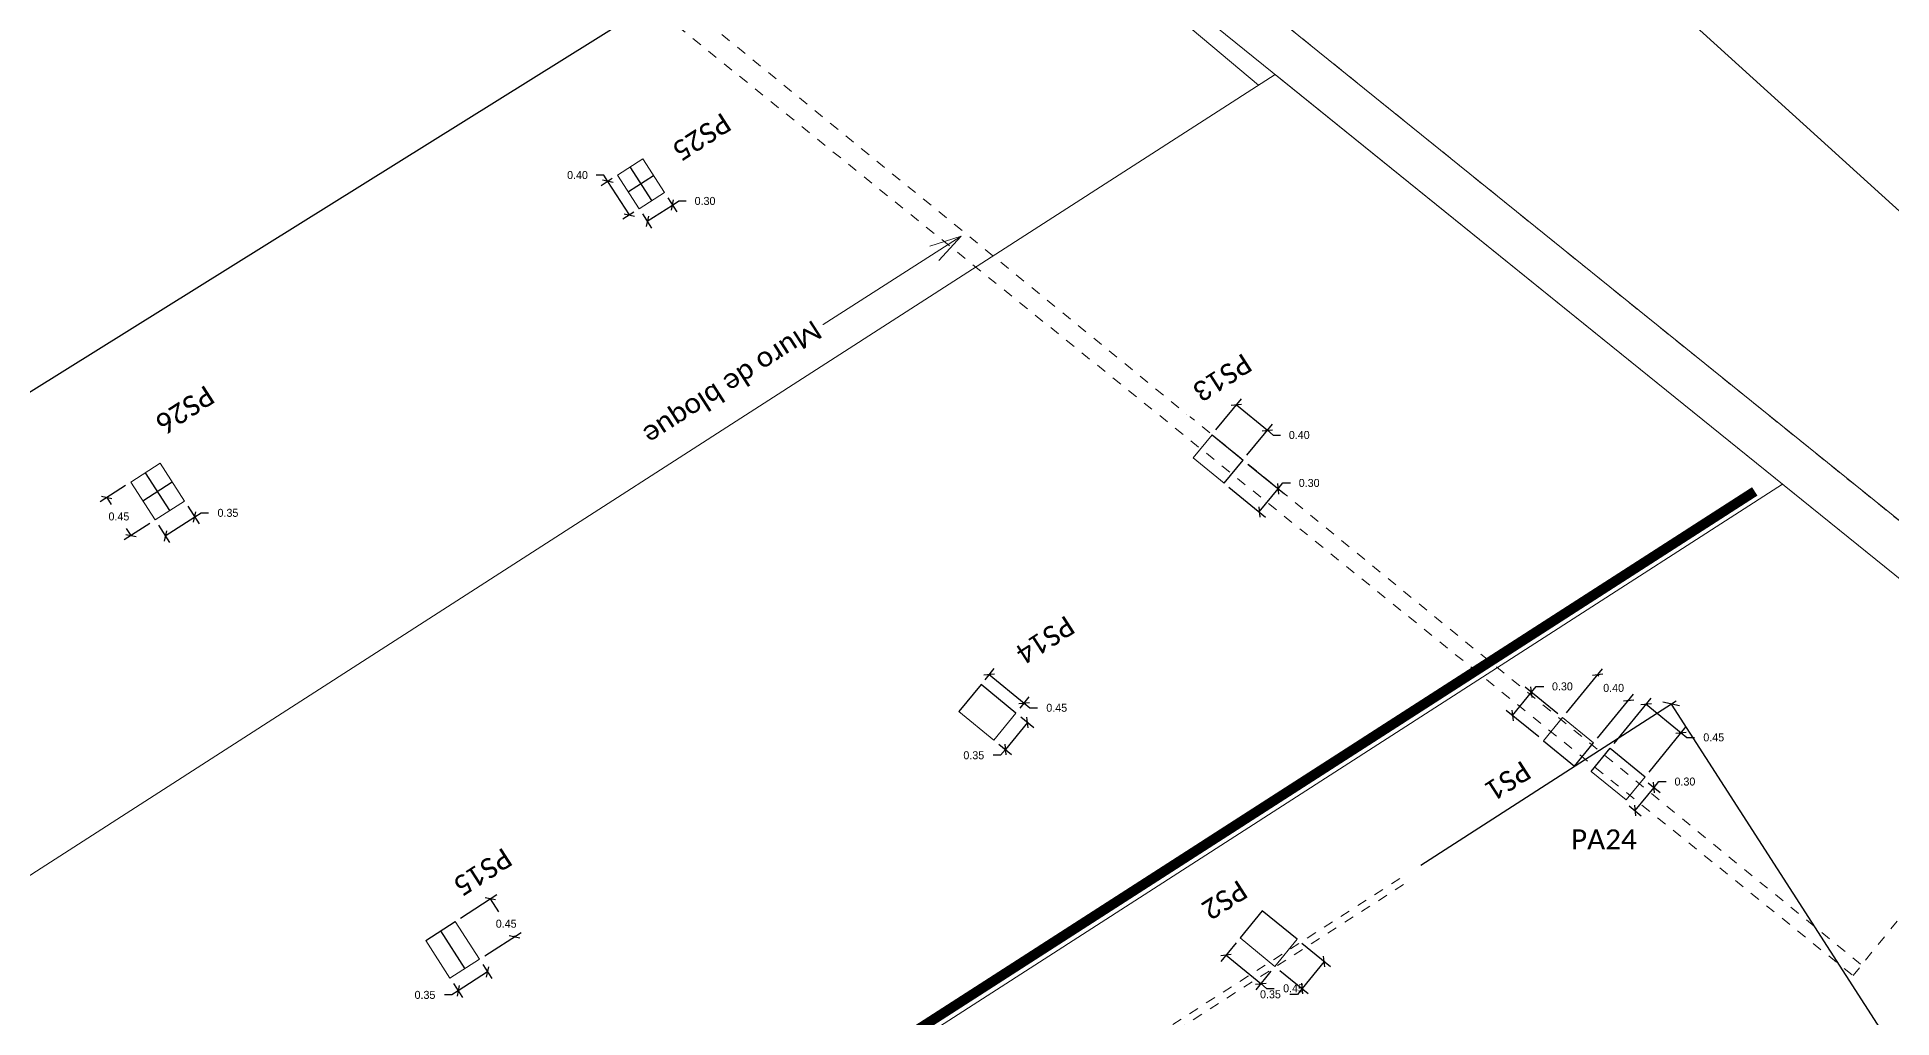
# Model space of a CAD drawing. Header units: metres. Extents: x 448 to 592, y 494 to 631.
# Drawn here: x 552.99 to 571.53, y 563.23 to 573.04 of the extents above; entities that cross this region are included whole.
import ezdxf

# ---------------------------------------------------------------- set-up
doc = ezdxf.new("R2010")
doc.units = ezdxf.units.M
doc.linetypes.add('CYPE_RAYAPUNTO', pattern=[0.4125, 0.2025, -0.105, 0, -0.105])
doc.linetypes.add('Trazo general', pattern=[0.001875, 0.00125, -0.000625])
for name, color, linetype, lineweight, true_color in [('0-AR-TXT-1', 5, 'Continuous', 5, 0x0000ff), ('0-AR-TXT-2', 7, 'Continuous', 5, 0xae3800), ('00-AUX-6', 5, 'Trazo general', 5, 0x0000ff), ('00-AUX-7', 7, 'Continuous', 25, 0xff8000), ('CS-COTAS-2', 7, 'Continuous', 5, 0x544282)]:
    doc.layers.add(name, color=color, linetype=linetype, lineweight=lineweight, true_color=true_color)
for name, color, linetype, lineweight in [('00-AUX-1', 7, 'Trazo general', 5), ('00-AUX-2', 7, 'Continuous', 5), ('1-AR-PILARES', 7, 'Continuous', 5), ('1-AR-VISTA', 7, 'Continuous', 5), ('SECC_COTAS', 255, 'Continuous', 9)]:
    doc.layers.add(name, color=color, linetype=linetype, lineweight=lineweight)
doc.styles.add('Calibri', font='calibri.ttf', dxfattribs={"height": 0.2})
doc.styles.add('Calibri_1', font='calibri.ttf', dxfattribs={"height": 0.15})
doc.dimstyles.new('AIC_replanteo', dxfattribs={"dimscale": 0.3048, "dimtxt": 0.176602, "dimasz": 0.393701, "dimexe": 0.19685, "dimexo": 0.492126, "dimgap": 0.032808, "dimtad": 1, "dimrnd": 0.01, "dimzin": 0, "dimdsep": 46, "dimtxsty": 'Calibri_1', "dimblk1": 'OBLIQUE', "dimblk2": 'OBLIQUE', "dimsah": 1, "dimcen": 0.09, "dimazin": 0, "dimtfac": 1, "dimtdec": 4, "dimtix": 1, "dimtmove": 0, "dimatfit": 3, "dimfxl": 1, "dimtvp": 1, "dimtolj": 1, "dimtzin": 0, "dimarcsym": 2})
doc.dimstyles.get("Standard").update_dxf_attribs({"dimtxt": 0.18, "dimasz": 0.18, "dimexe": 0.18, "dimexo": 0.0625, "dimgap": 0.09, "dimtad": 0, "dimtih": 1, "dimtoh": 1, "dimzin": 0, "dimdsep": 46, "dimtxsty": 'Standard', "dimcen": 0.09, "dimadec": 0, "dimazin": 0, "dimtfac": 1, "dimtdec": 4, "dimtofl": 0, "dimtmove": 0, "dimatfit": 3, "dimfxl": 1, "dimtolj": 1, "dimtzin": 0, "dimarcsym": 0})

# ---------------------------------------------------------------- blocks, each defined once
blk = doc.blocks.new('_Oblique')
at = {"color": 0, "linetype": 'ByBlock', "lineweight": -2}
blk.add_line((-0.5, -0.5), (0.5, 0.5), dxfattribs=at)
blk = doc.blocks.new('*D252')
at = {"layer": 'CS-COTAS-2', "color": 0, "lineweight": -2, "transparency": 16777216}
for p, q in [((566.821, 564.754), (569.375, 566.397)), ((569.324, 566.365), (578.522, 552.068)), ((578.467, 552.033), (578.472, 552.035))]:
    blk.add_line(p, q, dxfattribs=at)
at = {"layer": 'Defpoints', "color": 0, "transparency": 16777216}
for p in [(566.694, 564.673), (578.522, 552.068), (578.593, 552.114)]:
    blk.add_point(p, dxfattribs=at)
at = {"layer": 'CS-COTAS-2', "color": 0, "lineweight": -2, "transparency": 16777216, "xscale": 0.12, "yscale": 0.12, "zscale": 0.12}
for p, rotation in [((569.324, 566.365), 122.7553275663534), ((578.522, 552.068), 302.7553275663534)]:
    blk.add_blockref('_Oblique', p, dxfattribs=dict(at, rotation=rotation))
at = {"layer": 'CS-COTAS-2', "color": 0, "transparency": 16777216, "insert": (573.996, 559.263), "char_height": 0.15, "width": 0.65661, "attachment_point": 5, "rotation": 302.7553, "style": 'Calibri_1'}
blk.add_mtext('\\A1;17.00', dxfattribs=at)
blk = doc.blocks.new('*D396')
at = {"layer": 'Defpoints', "color": 0, "transparency": 16777216}
for p in [(565.013, 564.025), (565.221, 563.569), (565.362, 563.741)]:
    blk.add_point(p, dxfattribs=at)
at = {"layer": 'SECC_COTAS', "color": 0, "lineweight": -2, "transparency": 16777216}
for p, q in [((564.974, 563.977), (564.822, 563.791)), ((564.873, 563.853), (565.221, 563.569)), ((565.322, 563.692), (565.171, 563.507)), ((565.221, 563.569), (565.279, 563.521)), ((565.279, 563.521), (565.354, 563.521))]:
    blk.add_line(p, q, dxfattribs=at)
at = {"layer": 'SECC_COTAS', "color": 0, "lineweight": -2, "transparency": 16777216, "xscale": 0.075, "yscale": 0.075, "zscale": 0.075}
for p, rotation in [((564.873, 563.853), 140.7553274132953), ((565.221, 563.569), 320.7553274132953)]:
    blk.add_blockref('_Oblique', p, dxfattribs=dict(at, rotation=rotation))
at = {"layer": 'SECC_COTAS', "color": 0, "transparency": 16777216, "insert": (565.548, 563.521), "char_height": 0.08, "attachment_point": 5}
blk.add_mtext('\\A1;0.45', dxfattribs=at)
blk = doc.blocks.new('*D397')
at = {"layer": 'Defpoints', "color": 0, "transparency": 16777216}
for p in [(565.583, 564.012), (565.362, 563.741), (565.633, 563.519)]:
    blk.add_point(p, dxfattribs=at)
at = {"layer": 'SECC_COTAS', "color": 0, "lineweight": -2, "transparency": 16777216}
for p, q in [((565.632, 563.972), (565.916, 563.739)), ((565.854, 563.79), (565.633, 563.519)), ((565.41, 563.701), (565.695, 563.468)), ((565.586, 563.461), (565.511, 563.461)), ((565.633, 563.519), (565.586, 563.461))]:
    blk.add_line(p, q, dxfattribs=at)
at = {"layer": 'SECC_COTAS', "color": 0, "lineweight": -2, "transparency": 16777216, "xscale": 0.075, "yscale": 0.075, "zscale": 0.075}
for p, rotation in [((565.854, 563.79), 50.75532741329277), ((565.633, 563.519), 230.7553274132928)]:
    blk.add_blockref('_Oblique', p, dxfattribs=dict(at, rotation=rotation))
at = {"layer": 'SECC_COTAS', "color": 0, "transparency": 16777216, "insert": (565.317, 563.461), "char_height": 0.08, "attachment_point": 5}
blk.add_mtext('\\A1;0.35', dxfattribs=at)
blk = doc.blocks.new('*D400')
at = {"layer": 'Defpoints', "color": 0, "transparency": 16777216}
for p in [(564.733, 569.059), (565.286, 569.104), (565.043, 568.806)]:
    blk.add_point(p, dxfattribs=at)
at = {"layer": 'SECC_COTAS', "color": 0, "lineweight": -2, "transparency": 16777216}
for p, q in [((564.772, 569.107), (565.027, 569.419)), ((564.976, 569.357), (565.286, 569.104)), ((565.082, 568.854), (565.336, 569.165)), ((565.286, 569.104), (565.344, 569.056)), ((565.344, 569.056), (565.419, 569.056))]:
    blk.add_line(p, q, dxfattribs=at)
at = {"layer": 'SECC_COTAS', "color": 0, "lineweight": -2, "transparency": 16777216, "xscale": 0.075, "yscale": 0.075, "zscale": 0.075}
for p, rotation in [((564.976, 569.357), 140.7553274132883), ((565.286, 569.104), 320.7553274132883)]:
    blk.add_blockref('_Oblique', p, dxfattribs=dict(at, rotation=rotation))
at = {"layer": 'SECC_COTAS', "color": 0, "transparency": 16777216, "insert": (565.605, 569.056), "char_height": 0.08, "attachment_point": 5}
blk.add_mtext('\\A1;0.40', dxfattribs=at)
blk = doc.blocks.new('*D401')
at = {"layer": 'Defpoints', "color": 0, "transparency": 16777216}
for p in [(565.043, 568.806), (564.853, 568.574), (565.395, 568.518)]:
    blk.add_point(p, dxfattribs=at)
at = {"layer": 'SECC_COTAS', "color": 0, "lineweight": -2, "transparency": 16777216}
for p, q in [((565.091, 568.766), (565.457, 568.468)), ((565.395, 568.518), (565.442, 568.576)), ((565.442, 568.576), (565.517, 568.576)), ((564.901, 568.534), (565.267, 568.235)), ((565.205, 568.286), (565.395, 568.518))]:
    blk.add_line(p, q, dxfattribs=at)
at = {"layer": 'SECC_COTAS', "color": 0, "lineweight": -2, "transparency": 16777216, "xscale": 0.075, "yscale": 0.075, "zscale": 0.075}
for p, rotation in [((565.395, 568.518), 50.7553274132928), ((565.205, 568.286), 230.7553274132928)]:
    blk.add_blockref('_Oblique', p, dxfattribs=dict(at, rotation=rotation))
at = {"layer": 'SECC_COTAS', "color": 0, "transparency": 16777216, "insert": (565.704, 568.576), "char_height": 0.08, "attachment_point": 5}
blk.add_mtext('\\A1;0.30', dxfattribs=at)
blk = doc.blocks.new('*D323')
at = {"layer": 'Defpoints', "color": 0, "transparency": 16777216}
for p in [(562.425, 566.56), (562.854, 566.374), (562.773, 566.275)]:
    blk.add_point(p, dxfattribs=at)
at = {"layer": 'SECC_COTAS', "color": 0, "lineweight": -2, "transparency": 16777216}
for p, q in [((562.464, 566.608), (562.556, 566.721)), ((562.505, 566.659), (562.854, 566.374)), ((562.813, 566.324), (562.904, 566.436)), ((562.854, 566.374), (562.912, 566.327)), ((562.912, 566.327), (562.987, 566.327))]:
    blk.add_line(p, q, dxfattribs=at)
at = {"layer": 'SECC_COTAS', "color": 0, "lineweight": -2, "transparency": 16777216, "xscale": 0.075, "yscale": 0.075, "zscale": 0.075}
for p, rotation in [((562.505, 566.659), 140.7553274133002), ((562.854, 566.374), 320.7553274133002)]:
    blk.add_blockref('_Oblique', p, dxfattribs=dict(at, rotation=rotation))
at = {"layer": 'SECC_COTAS', "color": 0, "transparency": 16777216, "insert": (563.18, 566.327), "char_height": 0.08, "attachment_point": 5}
blk.add_mtext('\\A1;0.45', dxfattribs=at)
blk = doc.blocks.new('*D324')
at = {"layer": 'Defpoints', "color": 0, "transparency": 16777216}
for p in [(562.773, 566.275), (562.552, 566.004), (562.667, 565.91)]:
    blk.add_point(p, dxfattribs=at)
at = {"layer": 'SECC_COTAS', "color": 0, "lineweight": -2, "transparency": 16777216}
for p, q in [((562.888, 566.181), (562.667, 565.91)), ((562.822, 566.236), (562.95, 566.131)), ((562.619, 565.852), (562.544, 565.852)), ((562.6, 565.965), (562.729, 565.86)), ((562.667, 565.91), (562.619, 565.852))]:
    blk.add_line(p, q, dxfattribs=at)
at = {"layer": 'SECC_COTAS', "color": 0, "lineweight": -2, "transparency": 16777216, "xscale": 0.075, "yscale": 0.075, "zscale": 0.075}
for p, rotation in [((562.888, 566.181), 50.75532741329373), ((562.667, 565.91), 230.7553274132938)]:
    blk.add_blockref('_Oblique', p, dxfattribs=dict(at, rotation=rotation))
at = {"layer": 'SECC_COTAS', "color": 0, "transparency": 16777216, "insert": (562.351, 565.852), "char_height": 0.08, "attachment_point": 5}
blk.add_mtext('\\A1;0.35', dxfattribs=at)
blk = doc.blocks.new('*D325')
at = {"layer": 'Defpoints', "color": 0, "transparency": 16777216}
for p in [(557.165, 564.19), (557.759, 564.037), (557.409, 563.812)]:
    blk.add_point(p, dxfattribs=at)
at = {"layer": 'SECC_COTAS', "color": 0, "lineweight": -2, "transparency": 16777216}
for p, q in [((557.218, 564.224), (557.583, 564.459)), ((557.516, 564.416), (557.599, 564.287)), ((557.461, 563.846), (557.827, 564.081)), ((557.759, 564.037), (557.753, 564.047))]:
    blk.add_line(p, q, dxfattribs=at)
at = {"layer": 'SECC_COTAS', "color": 0, "lineweight": -2, "transparency": 16777216, "xscale": 0.075, "yscale": 0.075, "zscale": 0.075}
for p, rotation in [((557.516, 564.416), 122.7553275662843), ((557.759, 564.037), 302.7553275662843)]:
    blk.add_blockref('_Oblique', p, dxfattribs=dict(at, rotation=rotation))
at = {"layer": 'SECC_COTAS', "color": 0, "transparency": 16777216, "insert": (557.676, 564.167), "char_height": 0.08, "attachment_point": 5}
blk.add_mtext('\\A1;0.45', dxfattribs=at)
blk = doc.blocks.new('*D326')
at = {"layer": 'Defpoints', "color": 0, "transparency": 16777216}
for p in [(557.409, 563.812), (557.114, 563.623), (557.196, 563.496)]:
    blk.add_point(p, dxfattribs=at)
at = {"layer": 'SECC_COTAS', "color": 0, "lineweight": -2, "transparency": 16777216}
for p, q in [((557.443, 563.759), (557.533, 563.618)), ((557.148, 563.57), (557.239, 563.429)), ((557.49, 563.685), (557.196, 563.496)), ((557.133, 563.455), (557.058, 563.455)), ((557.196, 563.496), (557.133, 563.455))]:
    blk.add_line(p, q, dxfattribs=at)
at = {"layer": 'SECC_COTAS', "color": 0, "lineweight": -2, "transparency": 16777216, "xscale": 0.075, "yscale": 0.075, "zscale": 0.075}
for p, rotation in [((557.49, 563.685), 32.75532756627374), ((557.196, 563.496), 212.7553275662737)]:
    blk.add_blockref('_Oblique', p, dxfattribs=dict(at, rotation=rotation))
at = {"layer": 'SECC_COTAS', "color": 0, "transparency": 16777216, "insert": (556.864, 563.455), "char_height": 0.08, "attachment_point": 5}
blk.add_mtext('\\A1;0.35', dxfattribs=at)
blk = doc.blocks.new('*D338')
at = {"layer": 'Defpoints', "color": 0, "transparency": 16777216}
for p in [(559.258, 571.482), (559.339, 571.356), (559.006, 571.32)]:
    blk.add_point(p, dxfattribs=at)
at = {"layer": 'SECC_COTAS', "color": 0, "lineweight": -2, "transparency": 16777216}
for p, q in [((559.087, 571.194), (559.339, 571.356)), ((559.292, 571.43), (559.383, 571.289)), ((559.339, 571.356), (559.402, 571.397)), ((559.402, 571.397), (559.477, 571.397)), ((559.04, 571.267), (559.13, 571.126))]:
    blk.add_line(p, q, dxfattribs=at)
at = {"layer": 'SECC_COTAS', "color": 0, "lineweight": -2, "transparency": 16777216, "xscale": 0.075, "yscale": 0.075, "zscale": 0.075}
for p, rotation in [((559.339, 571.356), 32.75532756624435), ((559.087, 571.194), 212.7553275662444)]:
    blk.add_blockref('_Oblique', p, dxfattribs=dict(at, rotation=rotation))
at = {"layer": 'SECC_COTAS', "color": 0, "transparency": 16777216, "insert": (559.664, 571.397), "char_height": 0.08, "attachment_point": 5}
blk.add_mtext('\\A1;0.30', dxfattribs=at)
blk = doc.blocks.new('*D339')
at = {"layer": 'Defpoints', "color": 0, "transparency": 16777216}
for p in [(558.692, 571.593), (558.789, 571.656), (559.006, 571.32)]:
    blk.add_point(p, dxfattribs=at)
at = {"layer": 'SECC_COTAS', "color": 0, "lineweight": -2, "transparency": 16777216}
for p, q in [((558.651, 571.656), (558.576, 571.656)), ((558.737, 571.622), (558.624, 571.55)), ((558.692, 571.593), (558.651, 571.656)), ((558.908, 571.257), (558.692, 571.593)), ((558.953, 571.286), (558.841, 571.214))]:
    blk.add_line(p, q, dxfattribs=at)
at = {"layer": 'SECC_COTAS', "color": 0, "lineweight": -2, "transparency": 16777216, "xscale": 0.075, "yscale": 0.075, "zscale": 0.075}
for p, rotation in [((558.692, 571.593), 122.7553275662685), ((558.908, 571.257), 302.7553275662685)]:
    blk.add_blockref('_Oblique', p, dxfattribs=dict(at, rotation=rotation))
at = {"layer": 'SECC_COTAS', "color": 0, "transparency": 16777216, "insert": (558.389, 571.656), "char_height": 0.08, "attachment_point": 5}
blk.add_mtext('\\A1;0.40', dxfattribs=at)
blk = doc.blocks.new('*D340')
at = {"layer": 'Defpoints', "color": 0, "transparency": 16777216}
for p in [(554.46, 568.395), (554.166, 568.206), (554.562, 568.236)]:
    blk.add_point(p, dxfattribs=at)
at = {"layer": 'SECC_COTAS', "color": 0, "lineweight": -2, "transparency": 16777216}
for p, q in [((554.268, 568.047), (554.562, 568.236)), ((554.494, 568.343), (554.606, 568.169)), ((554.562, 568.236), (554.625, 568.277)), ((554.625, 568.277), (554.7, 568.277)), ((554.199, 568.153), (554.311, 567.98))]:
    blk.add_line(p, q, dxfattribs=at)
at = {"layer": 'SECC_COTAS', "color": 0, "lineweight": -2, "transparency": 16777216, "xscale": 0.075, "yscale": 0.075, "zscale": 0.075}
for p, rotation in [((554.562, 568.236), 32.75532756624251), ((554.268, 568.047), 212.7553275662425)]:
    blk.add_blockref('_Oblique', p, dxfattribs=dict(at, rotation=rotation))
at = {"layer": 'SECC_COTAS', "color": 0, "transparency": 16777216, "insert": (554.894, 568.277), "char_height": 0.08, "attachment_point": 5}
blk.add_mtext('\\A1;0.35', dxfattribs=at)
blk = doc.blocks.new('*D341')
at = {"layer": 'Defpoints', "color": 0, "transparency": 16777216}
for p in [(553.922, 568.584), (553.682, 568.43), (554.166, 568.206)]:
    blk.add_point(p, dxfattribs=at)
at = {"layer": 'SECC_COTAS', "color": 0, "lineweight": -2, "transparency": 16777216}
for p, q in [((553.87, 568.551), (553.615, 568.387)), ((553.682, 568.43), (553.727, 568.361)), ((554.113, 568.172), (553.858, 568.008)), ((553.926, 568.051), (553.881, 568.121))]:
    blk.add_line(p, q, dxfattribs=at)
at = {"layer": 'SECC_COTAS', "color": 0, "lineweight": -2, "transparency": 16777216, "xscale": 0.075, "yscale": 0.075, "zscale": 0.075}
for p, rotation in [((553.682, 568.43), 122.7553275662644), ((553.926, 568.051), 302.7553275662644)]:
    blk.add_blockref('_Oblique', p, dxfattribs=dict(at, rotation=rotation))
at = {"layer": 'SECC_COTAS', "color": 0, "transparency": 16777216, "insert": (553.804, 568.241), "char_height": 0.08, "attachment_point": 5}
blk.add_mtext('\\A1;0.45', dxfattribs=at)
blk = doc.blocks.new('*D342')
at = {"layer": 'Defpoints', "color": 0, "transparency": 16777216}
for p in [(569.422, 566.078), (568.714, 565.922), (569.062, 565.637)]:
    blk.add_point(p, dxfattribs=at)
at = {"layer": 'SECC_COTAS', "color": 0, "lineweight": -2, "transparency": 16777216}
for p, q in [((568.753, 565.97), (569.125, 566.425)), ((569.074, 566.363), (569.422, 566.078)), ((569.102, 565.685), (569.473, 566.14)), ((569.422, 566.078), (569.481, 566.031)), ((569.481, 566.031), (569.556, 566.031))]:
    blk.add_line(p, q, dxfattribs=at)
at = {"layer": 'SECC_COTAS', "color": 0, "lineweight": -2, "transparency": 16777216, "xscale": 0.075, "yscale": 0.075, "zscale": 0.075}
for p, rotation in [((569.074, 566.363), 140.7553274132883), ((569.422, 566.078), 320.7553274132883)]:
    blk.add_blockref('_Oblique', p, dxfattribs=dict(at, rotation=rotation))
at = {"layer": 'SECC_COTAS', "color": 0, "transparency": 16777216, "insert": (569.749, 566.031), "char_height": 0.08, "attachment_point": 5}
blk.add_mtext('\\A1;0.45', dxfattribs=at)
blk = doc.blocks.new('*D343')
at = {"layer": 'Defpoints', "color": 0, "transparency": 16777216}
for p in [(568.898, 566.403), (568.238, 566.229), (568.548, 565.976)]:
    blk.add_point(p, dxfattribs=at)
at = {"layer": 'SECC_COTAS', "color": 0, "lineweight": -2, "transparency": 16777216}
for p, q in [((568.278, 566.277), (568.638, 566.718)), ((568.588, 566.657), (568.601, 566.646)), ((568.588, 566.024), (568.948, 566.465)), ((568.898, 566.403), (568.895, 566.406))]:
    blk.add_line(p, q, dxfattribs=at)
at = {"layer": 'SECC_COTAS', "color": 0, "lineweight": -2, "transparency": 16777216, "xscale": 0.075, "yscale": 0.075, "zscale": 0.075}
for p, rotation in [((568.588, 566.657), 140.7553274132974), ((568.898, 566.403), 320.7553274132974)]:
    blk.add_blockref('_Oblique', p, dxfattribs=dict(at, rotation=rotation))
at = {"layer": 'SECC_COTAS', "color": 0, "transparency": 16777216, "insert": (568.748, 566.526), "char_height": 0.08, "attachment_point": 5}
blk.add_mtext('\\A1;0.40', dxfattribs=at)
blk = doc.blocks.new('*D344')
at = {"layer": 'Defpoints', "color": 0, "transparency": 16777216}
for p in [(567.927, 566.483), (568.238, 566.229), (568.048, 565.996)]:
    blk.add_point(p, dxfattribs=at)
at = {"layer": 'SECC_COTAS', "color": 0, "lineweight": -2, "transparency": 16777216}
for p, q in [((568.19, 566.268), (567.865, 566.534)), ((567.927, 566.483), (567.974, 566.541)), ((567.974, 566.541), (568.049, 566.541)), ((567.737, 566.251), (567.927, 566.483)), ((568, 566.036), (567.675, 566.301))]:
    blk.add_line(p, q, dxfattribs=at)
at = {"layer": 'SECC_COTAS', "color": 0, "lineweight": -2, "transparency": 16777216, "xscale": 0.075, "yscale": 0.075, "zscale": 0.075}
for p, rotation in [((567.927, 566.483), 50.75532741328821), ((567.737, 566.251), 230.7553274132882)]:
    blk.add_blockref('_Oblique', p, dxfattribs=dict(at, rotation=rotation))
at = {"layer": 'SECC_COTAS', "color": 0, "transparency": 16777216, "insert": (568.236, 566.541), "char_height": 0.08, "attachment_point": 5}
blk.add_mtext('\\A1;0.30', dxfattribs=at)
blk = doc.blocks.new('*D345')
at = {"layer": 'Defpoints', "color": 0, "transparency": 16777216}
for p in [(569.046, 565.618), (569.152, 565.531), (568.857, 565.385)]:
    blk.add_point(p, dxfattribs=at)
at = {"layer": 'SECC_COTAS', "color": 0, "lineweight": -2, "transparency": 16777216}
for p, q in [((568.963, 565.299), (569.152, 565.531)), ((569.095, 565.578), (569.214, 565.48)), ((569.152, 565.531), (569.2, 565.589)), ((569.2, 565.589), (569.275, 565.589)), ((568.905, 565.346), (569.024, 565.248))]:
    blk.add_line(p, q, dxfattribs=at)
at = {"layer": 'SECC_COTAS', "color": 0, "lineweight": -2, "transparency": 16777216, "xscale": 0.075, "yscale": 0.075, "zscale": 0.075}
for p, rotation in [((569.152, 565.531), 50.75532741328899), ((568.963, 565.299), 230.755327413289)]:
    blk.add_blockref('_Oblique', p, dxfattribs=dict(at, rotation=rotation))
at = {"layer": 'SECC_COTAS', "color": 0, "transparency": 16777216, "insert": (569.461, 565.589), "char_height": 0.08, "attachment_point": 5}
blk.add_mtext('\\A1;0.30', dxfattribs=at)

msp = doc.modelspace()

# ---------------------------------------------------------------- linework, layer by layer
at = {"color": 6}
msp.add_line((588.418, 556.008), (565.176, 577.139), dxfattribs=at)
at = {"layer": '0-AR-TXT-1'}
for q in [(560.8, 570.13), (561.91, 570.946), (562.003, 570.803)]:
    msp.add_line((562.224, 571.046), q, dxfattribs=at)
at = {"layer": '00-AUX-1'}
for p, q in [((558.903, 573.821), (571.227, 563.754)), ((558.765, 573.65), (571.142, 563.648)), ((571.142, 563.648), (573.266, 566.277))]:
    msp.add_line(p, q, dxfattribs=at)
at = {"layer": '00-AUX-2'}
for p, q in [((585.784, 556.74), (557.656, 579.471)), ((585.016, 556.781), (557.373, 579.121))]:
    msp.add_line(p, q, dxfattribs=at)
at = {"layer": '00-AUX-6'}
for p, q in [((585.784, 556.74), (558.034, 579.165)), ((505.134, 525.068), (566.694, 564.673)), ((505.172, 525.009), (566.732, 564.614))]:
    msp.add_line(p, q, dxfattribs=at)
at = {"layer": '00-AUX-7', "color": 1}
for p, q in [((559.132, 571.401), (558.916, 571.737)), ((559.15, 571.65), (558.898, 571.488)), ((564.733, 569.059), (565.043, 568.806)), ((564.853, 568.574), (565.043, 568.806)), ((554.338, 568.584), (554.044, 568.395)), ((554.313, 568.301), (554.069, 568.679)), ((562.425, 566.56), (562.203, 566.289)), ((562.425, 566.56), (562.203, 566.289)), ((562.773, 566.275), (562.425, 566.56)), ((556.871, 564.001), (557.165, 564.19)), ((556.871, 564.001), (557.165, 564.19)), ((565.235, 564.296), (565.013, 564.025)), ((565.583, 564.012), (565.235, 564.296)), ((557.018, 564.096), (557.262, 563.717)), ((557.018, 564.096), (557.262, 563.717))]:
    msp.add_line(p, q, dxfattribs=at)
at = {"layer": '00-AUX-7'}
msp.add_line((562.773, 566.275), (562.425, 566.56), dxfattribs=at)
at = {"layer": '00-AUX-7', "color": 1}
msp.add_lwpolyline([(568.524, 565.689), (568.714, 565.922), (569.062, 565.637)], dxfattribs=at)
at = {"layer": '1-AR-PILARES'}
for p, q in [((559.042, 571.819), (558.789, 571.656)), ((559.258, 571.482), (559.042, 571.819)), ((558.789, 571.656), (559.006, 571.32)), ((559.006, 571.32), (559.258, 571.482)), ((564.733, 569.059), (564.543, 568.827)), ((554.217, 568.774), (553.922, 568.584)), ((554.46, 568.395), (554.217, 568.774)), ((564.543, 568.827), (564.853, 568.574)), ((564.853, 568.574), (565.043, 568.806)), ((553.922, 568.584), (554.166, 568.206)), ((554.166, 568.206), (554.46, 568.395)), ((562.773, 566.275), (562.425, 566.56)), ((562.203, 566.289), (562.552, 566.004)), ((562.552, 566.004), (562.773, 566.275)), ((568.238, 566.229), (568.048, 565.996)), ((568.548, 565.976), (568.238, 566.229)), ((557.409, 563.812), (557.165, 564.19)), ((556.871, 564.001), (557.114, 563.623)), ((565.013, 564.025), (565.362, 563.741)), ((565.362, 563.741), (565.583, 564.012)), ((557.114, 563.623), (557.409, 563.812))]:
    msp.add_line(p, q, dxfattribs=at)
at = {"layer": '1-AR-PILARES', "color": 1}
for p, q in [((565.043, 568.806), (564.733, 569.059)), ((562.425, 566.56), (562.203, 566.289)), ((557.165, 564.19), (556.871, 564.001)), ((565.235, 564.296), (565.013, 564.025)), ((565.583, 564.012), (565.235, 564.296))]:
    msp.add_line(p, q, dxfattribs=at)
at = {"layer": '1-AR-PILARES'}
for points in [[(568.524, 565.689), (568.872, 565.405)], [(568.872, 565.405), (569.062, 565.637)]]:
    msp.add_lwpolyline(points, dxfattribs=at)
at = {"layer": '1-AR-VISTA'}
for p, q in [((565.199, 572.554), (557.745, 578.821)), ((565.365, 572.662), (502.99, 532.533)), ((570.437, 568.563), (565.365, 572.662)), ((490.541, 517.162), (570.437, 568.563)), ((585.016, 556.781), (570.437, 568.563))]:
    msp.add_line(p, q, dxfattribs=at)

# ---------------------------------------------------------------- dimensions: what is measured, and where the dimension line sits
at = {"layer": 'CS-COTAS-2'}
dim = msp.add_linear_dim(base=(578.522, 552.068), p1=(566.694, 564.673), p2=(578.593, 552.114), angle=302.7553, dimstyle='AIC_replanteo', override={"dimpost": '<>', "dimfxl": 17.300751}, dxfattribs=at)
dim.commit()
dim.dimension.update_dxf_attribs({"geometry": '*D252', "text_midpoint": (573.996, 559.263)})
at = {"layer": 'SECC_COTAS'}
for p1, p2, distance, picture, middle in [((559.006, 571.32), (558.789, 571.656), 0.116, '*D339', (558.389, 571.656)), ((559.006, 571.32), (559.258, 571.482), -0.15, '*D338', (559.664, 571.397)), ((554.166, 568.206), (553.922, 568.584), 0.286, '*D341', (553.804, 568.241)), ((554.166, 568.206), (554.46, 568.395), -0.189, '*D340', (554.894, 568.277)), ((562.773, 566.275), (562.552, 566.004), 0.148, '*D324', (562.351, 565.852)), ((557.409, 563.812), (557.114, 563.623), 0.15, '*D326', (556.864, 563.455))]:
    dim = msp.add_aligned_dim(p1=p1, p2=p2, distance=distance, dimstyle='Standard', override={"dimtxt": 0.08, "dimasz": 0.075, "dimexe": 0.08, "dimgap": 0.08, "dimdec": 2, "dimblk1": 'Oblique', "dimblk2": 'Oblique', "dimsah": 1}, dxfattribs=at)
    dim.commit()
    dim.dimension.update_dxf_attribs({"geometry": picture, "text_midpoint": middle})
for base, p1, p2, angle, picture, middle in [((565.395, 568.518), (564.853, 568.574), (565.043, 568.806), 230.7553, '*D401', (565.704, 568.576)), ((567.927, 566.483), (568.048, 565.996), (568.238, 566.229), 230.7553, '*D344', (568.236, 566.541)), ((569.422, 566.078), (568.714, 565.922), (569.062, 565.637), 140.7553, '*D342', (569.749, 566.031))]:
    dim = msp.add_linear_dim(base=base, p1=p1, p2=p2, angle=angle, dimstyle='Standard', override={"dimtxt": 0.08, "dimasz": 0.075, "dimexe": 0.08, "dimgap": 0.08, "dimdec": 2, "dimblk1": 'Oblique', "dimblk2": 'Oblique', "dimsah": 1}, dxfattribs=at)
    dim.commit()
    dim.dimension.update_dxf_attribs({"geometry": picture, "text_midpoint": middle})
dim = msp.add_linear_dim(base=(568.898, 566.403), p1=(568.238, 566.229), p2=(568.548, 565.976), angle=140.7553, dimstyle='Standard', override={"dimtxt": 0.08, "dimasz": 0.075, "dimexe": 0.08, "dimgap": 0.08, "dimdec": 2, "dimblk1": 'Oblique', "dimblk2": 'Oblique', "dimsah": 1}, dxfattribs=at)
dim.commit()
dim.dimension.update_dxf_attribs({"geometry": '*D343', "text_midpoint": (568.748, 566.526), "dimtype": 160})

# ---------------------------------------------------------------- next in the draw order: texts
at = {"layer": '0-AR-TXT-1', "insert": (560.854, 570.046), "char_height": 0.2, "width": 2.5173, "attachment_point": 1, "rotation": 212.7553, "style": 'Calibri', "bg_fill": 3, "box_fill_scale": 1.25, "bg_fill_color": 256, "bg_fill_true_color": 13158600, "bg_fill_transparency": 0}
msp.add_mtext('Muro de bloque', dxfattribs=at)

# ---------------------------------------------------------------- next in the draw order: linework, layer by layer
at = {"color": 6}
msp.add_line((565.176, 577.139), (512.692, 544.371), dxfattribs=at)
at = {"color": 6, "linetype": 'CYPE_RAYAPUNTO', "const_width": 0.1}
msp.add_lwpolyline([(570.159, 568.492), (553.331, 557.666), (550.793, 561.611), (544.822, 557.769), (547.352, 553.837), (511.207, 530.565), (508.61, 534.601), (502.723, 530.814), (505.32, 526.778), (490.909, 517.507)], dxfattribs=at)

# ---------------------------------------------------------------- next in the draw order: texts
at = {"layer": '0-AR-TXT-1', "color": 3, "insert": (568.322, 565.111), "char_height": 0.2, "width": 0.8097, "attachment_point": 1, "style": 'Calibri', "bg_fill": 3, "box_fill_scale": 1.25, "bg_fill_color": 256, "bg_fill_true_color": 13158600, "bg_fill_transparency": 0}
msp.add_mtext('PA24', dxfattribs=at)
at = {"layer": '0-AR-TXT-2', "color": 3, "char_height": 0.2, "attachment_point": 1, "rotation": 212.7553, "style": 'Calibri', "bg_fill": 3, "box_fill_scale": 1.25, "bg_fill_color": 256, "bg_fill_true_color": 13158600, "bg_fill_transparency": 0}
for s, insert, width in [('PS25', (559.945, 572.12), 0.7616), ('PS13', (565.152, 569.713), 0.7616), ('PS26', (554.78, 569.393), 0.7616), ('PS14', (563.381, 567.09), 0.7616), ('PS1', (567.942, 565.638), 0.5692), ('PS15', (557.756, 564.767), 0.7616), ('PS2', (565.108, 564.444), 0.5692)]:
    msp.add_mtext(s, dxfattribs=dict(at, insert=insert, width=width))

# ---------------------------------------------------------------- next in the draw order: linework, layer by layer
at = {"layer": '00-AUX-7', "color": 1}
msp.add_lwpolyline([(568.048, 565.996), (568.358, 565.743), (568.548, 565.976)], dxfattribs=at)
at = {"layer": '1-AR-PILARES', "color": 40}
msp.add_line((568.048, 565.996), (568.358, 565.743), dxfattribs=at)

# ---------------------------------------------------------------- next in the draw order: dimensions: what is measured, and where the dimension line sits
at = {"layer": 'SECC_COTAS'}
for base, p1, p2, angle, picture, middle in [((565.286, 569.104), (564.733, 569.059), (565.043, 568.806), 140.7553, '*D400', (565.605, 569.056)), ((565.221, 563.569), (565.013, 564.025), (565.362, 563.741), 140.7553, '*D396', (565.548, 563.521)), ((565.633, 563.519), (565.583, 564.012), (565.362, 563.741), 230.7553, '*D397', (565.317, 563.461))]:
    dim = msp.add_linear_dim(base=base, p1=p1, p2=p2, angle=angle, dimstyle='Standard', override={"dimtxt": 0.08, "dimasz": 0.075, "dimexe": 0.08, "dimgap": 0.08, "dimdec": 2, "dimblk1": 'Oblique', "dimblk2": 'Oblique', "dimsah": 1}, dxfattribs=at)
    dim.commit()
    dim.dimension.update_dxf_attribs({"geometry": picture, "text_midpoint": middle})
for p1, p2, distance, picture, middle in [((562.425, 566.56), (562.773, 566.275), 0.127, '*D323', (563.18, 566.327)), ((568.857, 565.385), (569.046, 565.618), -0.137, '*D345', (569.461, 565.589))]:
    dim = msp.add_aligned_dim(p1=p1, p2=p2, distance=distance, dimstyle='Standard', override={"dimtxt": 0.08, "dimasz": 0.075, "dimexe": 0.08, "dimgap": 0.08, "dimdec": 2, "dimblk1": 'Oblique', "dimblk2": 'Oblique', "dimsah": 1}, dxfattribs=at)
    dim.commit()
    dim.dimension.update_dxf_attribs({"geometry": picture, "text_midpoint": middle})
dim = msp.add_linear_dim(base=(557.759, 564.037), p1=(557.165, 564.19), p2=(557.409, 563.812), angle=302.7553, dimstyle='Standard', override={"dimtxt": 0.08, "dimasz": 0.075, "dimexe": 0.08, "dimgap": 0.08, "dimdec": 2, "dimblk1": 'Oblique', "dimblk2": 'Oblique', "dimsah": 1}, dxfattribs=at)
dim.commit()
dim.dimension.update_dxf_attribs({"geometry": '*D325', "text_midpoint": (557.676, 564.167), "dimtype": 161})

doc.saveas('drawing.dxf')
